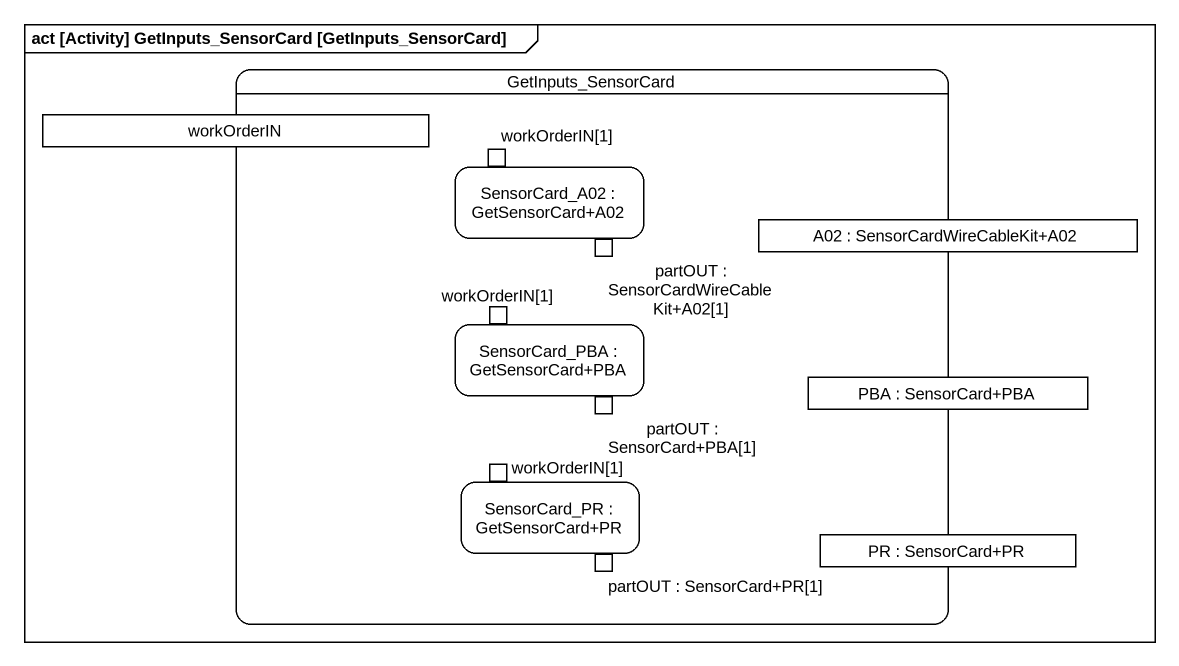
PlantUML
@startuml
mainframe act [Activity] GetInputs_SensorCard [GetInputs_SensorCard]
hide empty description
state GetInputs_SensorCard {
  state workOrderIN <<object>>
  state "SensorCard_A02 : GetSensorCard+A02" as SensorCard_A02 {
    state "workOrderIN[1]" as workOrderIN_1 <<inputPin>>
    state "partOUT : SensorCardWireCableKit+A02[1]" as partOUT_SensorCardWireCableK <<outputPin>>
  }
  state "A02 : SensorCardWireCableKit+A02" as A02 <<object>>
  state "SensorCard_PBA : GetSensorCard+PBA" as SensorCard_PBA {
    state "workOrderIN[1]" as workOrderIN_1_2 <<inputPin>>
    state "partOUT : SensorCard+PBA[1]" as partOUT_SensorCard_PBA_1 <<outputPin>>
  }
  state "PBA : SensorCard+PBA" as PBA <<object>>
  state "SensorCard_PR : GetSensorCard+PR" as SensorCard_PR {
    state "workOrderIN[1]" as workOrderIN_1_3 <<inputPin>>
    state "partOUT : SensorCard+PR[1]" as partOUT_SensorCard_PR_1 <<outputPin>>
  }
  state "PR : SensorCard+PR" as PR <<object>>
}
@enduml
